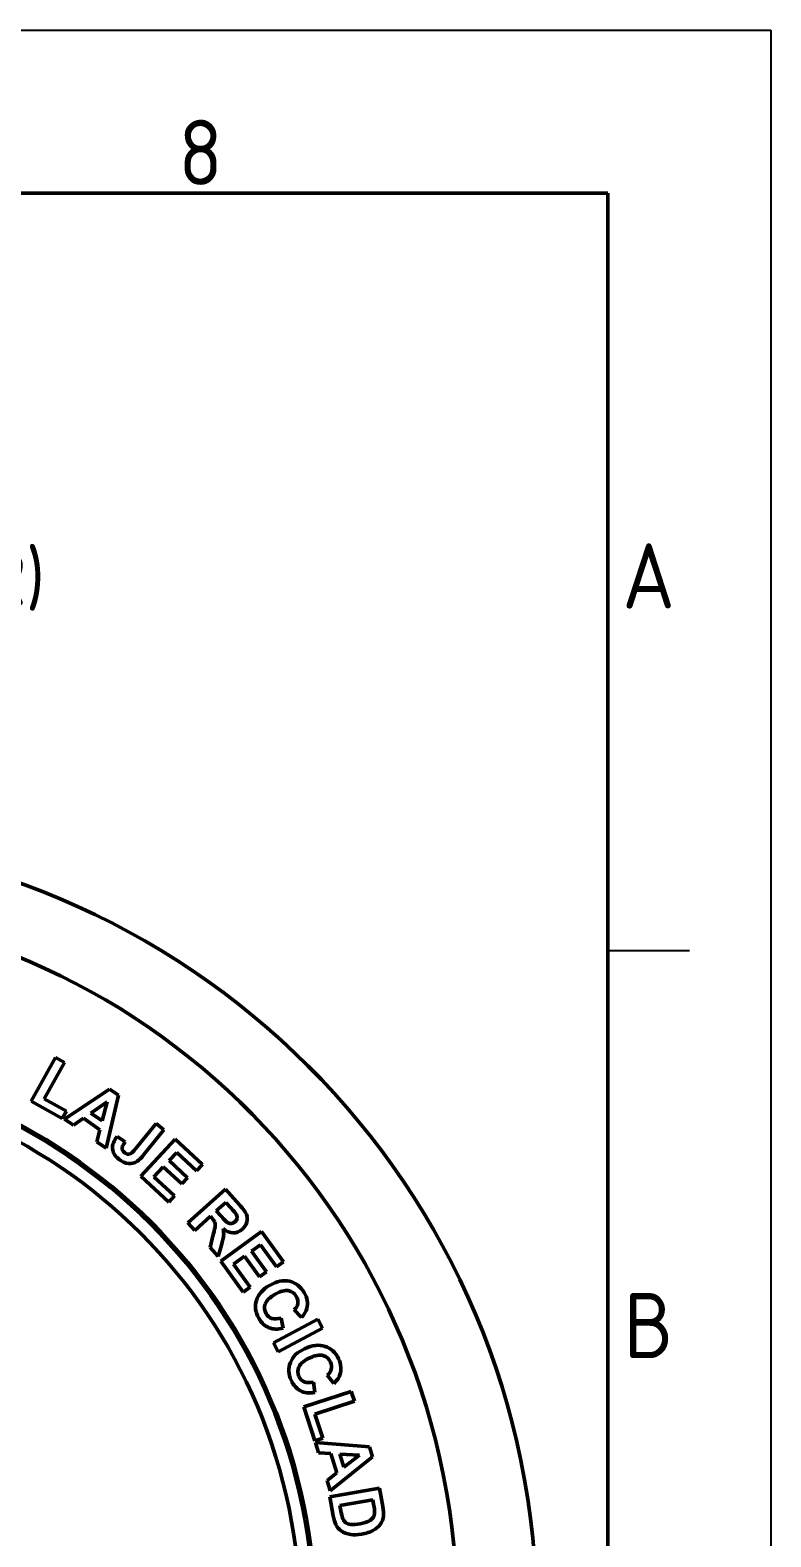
# Model space of a CAD drawing. Extents: x 0 to 616, y 0 to 436.
# Drawn here: x 549.7 to 616.4, y 300.2 to 435.9 of the extents above; entities that cross this region are included whole.
import ezdxf
from ezdxf.enums import TextEntityAlignment as Align

# ---------------------------------------------------------------- set-up
doc = ezdxf.new("R2010")
doc.units = 0
doc.header["$LTSCALE"] = 1.5
doc.layers.get('0').update_dxf_attribs({"linetype": 'CONTINUOUS'})
doc.layers.add('AM_0', color=7, linetype='CONTINUOUS', lineweight=50)
doc.layers.add('AM_BOR', color=7, linetype='CONTINUOUS', lineweight=50)
doc.styles.add('ACISOTS', font='isocp.shx', dxfattribs={"height": 1})
doc.styles.get("Standard").update_dxf_attribs({"font": 'ISOCP.SHX'})

# ---------------------------------------------------------------- blocks, each defined once
blk = doc.blocks.new('A3 ZTL')
for p, q in [((401.174, 280.822), (19.569, 280.822)), ((401.174, 9.785), (401.174, 280.822))]:
    blk.add_line(p, q)
at = {"layer": 'AM_BOR', "color": 135, "lineweight": 25}
for p, q in [((0, 290.607), (410.959, 290.607)), ((410.959, 290.607), (410.959, 0)), ((406.067, 235.323), (401.174, 235.323))]:
    blk.add_line(p, q, dxfattribs=at)
at = {"layer": 'AM_BOR', "color": 135, "lineweight": 25, "style": 'ACISOTS'}
for s, p in [('8', (376.712, 283.268)), ('A', (403.62, 257.828)), ('B', (403.62, 212.818))]:
    blk.add_text(s, height=3.914, dxfattribs=at).set_placement(p, align=Align.MIDDLE)

msp = doc.modelspace()

# ---------------------------------------------------------------- linework, layer by layer
at = {"layer": 'AM_0'}
msp.add_ellipse((525.057, 292.885), major_axis=(70.3, 0), ratio=0.9999679, dxfattribs=at)
for major_axis, ratio, start_param, end_param in [((0, 64.175), 0.9841721, -1.5707963, 4.712389), ((-48.97, 0), 0.9999679, 3.1415927, 9.424778)]:
    msp.add_ellipse((525.057, 292.885), major_axis=major_axis, ratio=ratio, start_param=start_param, end_param=end_param, dxfattribs=at)
at = {"layer": 'AM_0', "color": 7, "lineweight": 70}
msp.add_open_spline([(525.057, 343.156), (552.817, 343.156), (575.33, 320.644), (575.33, 292.885), (575.33, 292.885), (575.33, 265.125), (552.817, 242.614), (525.057, 242.614), (525.057, 242.614), (497.297, 242.614), (474.784, 265.125), (474.784, 292.885), (474.784, 292.885), (474.784, 320.644), (497.297, 343.156), (525.057, 343.156)], degree=3, knots=[0, 0, 0, 0, 0.25, 0.25, 0.25, 0.375, 0.5, 0.5, 0.5, 0.625, 0.75, 0.75, 0.75, 0.875, 1, 1, 1, 1], dxfattribs=at)
at = {"layer": 'AM_0', "color": 7}
for points in [[(549.818, 339.424), (549.818, 339.424), (552, 343.359), (552, 343.359)], [(552.801, 342.915), (552.801, 342.915), (550.99, 339.649), (550.99, 339.649)], [(552, 343.359), (552, 343.359), (552.801, 342.915), (552.801, 342.915)], [(552.611, 337.876), (552.611, 337.876), (549.818, 339.424), (549.818, 339.424)], [(550.99, 339.649), (550.99, 339.649), (552.982, 338.545), (552.982, 338.545)], [(552.821, 337.822), (552.821, 337.822), (556.87, 340.524), (556.87, 340.524)], [(556.651, 339.386), (556.651, 339.386), (555.184, 338.358), (555.184, 338.358)], [(556.197, 337.648), (556.197, 337.648), (556.651, 339.386), (556.651, 339.386)], [(557.664, 339.969), (557.664, 339.969), (556.55, 335.211), (556.55, 335.211)], [(556.87, 340.524), (556.87, 340.524), (557.664, 339.969), (557.664, 339.969)], [(552.982, 338.545), (552.982, 338.545), (552.611, 337.876), (552.611, 337.876)], [(555.184, 338.358), (555.184, 338.358), (556.197, 337.648), (556.197, 337.648)], [(553.617, 337.265), (553.617, 337.265), (552.821, 337.822), (552.821, 337.822)], [(554.515, 337.895), (554.515, 337.895), (553.617, 337.265), (553.617, 337.265)], [(556, 336.854), (556, 336.854), (554.515, 337.895), (554.515, 337.895)], [(555.733, 335.783), (555.733, 335.783), (556, 336.854), (556, 336.854)], [(559.215, 335.152), (559.215, 335.152), (561.059, 337.429), (561.059, 337.429)], [(561.769, 336.854), (561.769, 336.854), (559.961, 334.622), (559.961, 334.622)], [(561.059, 337.429), (561.059, 337.429), (561.769, 336.854), (561.769, 336.854)], [(556.55, 335.211), (556.55, 335.211), (555.733, 335.783), (555.733, 335.783)], [(557.129, 335.158), (557.1, 335.504), (557.236, 335.867), (557.54, 336.245)], [(557.54, 336.245), (557.54, 336.245), (558.273, 335.779), (558.273, 335.779)], [(558.015, 335.278), (557.99, 335.089), (558.056, 334.931), (558.213, 334.804)], [(558.273, 335.779), (558.118, 335.57), (558.032, 335.403), (558.015, 335.278)], [(559.675, 332.691), (559.675, 332.691), (562.769, 336.009), (562.769, 336.009)], [(562.769, 336.009), (562.769, 336.009), (565.228, 333.715), (565.228, 333.715)], [(557.696, 334.215), (557.348, 334.497), (557.159, 334.811), (557.129, 335.158)], [(558.564, 333.821), (558.281, 333.844), (557.993, 333.975), (557.696, 334.215)], [(558.213, 334.804), (558.371, 334.676), (558.52, 334.63), (558.66, 334.668)], [(559.339, 334.012), (559.104, 333.862), (558.846, 333.798), (558.564, 333.821)], [(558.66, 334.668), (558.798, 334.705), (558.983, 334.866), (559.215, 335.152)], [(559.961, 334.622), (559.725, 334.331), (559.517, 334.127), (559.339, 334.012)], [(562.915, 334.822), (562.915, 334.822), (562.229, 334.087), (562.229, 334.087)], [(562.229, 334.087), (562.229, 334.087), (563.895, 332.534), (563.895, 332.534)], [(564.705, 333.153), (564.705, 333.153), (562.915, 334.822), (562.915, 334.822)], [(562.198, 330.339), (562.198, 330.339), (559.675, 332.691), (559.675, 332.691)], [(561.709, 333.529), (561.709, 333.529), (560.867, 332.626), (560.867, 332.626)], [(560.867, 332.626), (560.867, 332.626), (562.72, 330.898), (562.72, 330.898)], [(563.374, 331.976), (563.374, 331.976), (561.709, 333.529), (561.709, 333.529)], [(563.895, 332.534), (563.895, 332.534), (563.374, 331.976), (563.374, 331.976)], [(565.228, 333.715), (565.228, 333.715), (564.705, 333.153), (564.705, 333.153)], [(563.925, 328.479), (563.925, 328.479), (567.296, 331.514), (567.296, 331.514)], [(567.296, 331.514), (567.296, 331.514), (568.586, 330.081), (568.586, 330.081)], [(562.72, 330.898), (562.72, 330.898), (562.198, 330.339), (562.198, 330.339)], [(567.338, 330.319), (567.338, 330.319), (566.484, 329.549), (566.484, 329.549)], [(567.816, 329.788), (567.816, 329.788), (567.338, 330.319), (567.338, 330.319)], [(568.586, 330.081), (568.911, 329.721), (569.115, 329.432), (569.202, 329.214)], [(564.538, 327.798), (564.538, 327.798), (563.925, 328.479), (563.925, 328.479)], [(565.945, 329.065), (565.945, 329.065), (564.538, 327.798), (564.538, 327.798)], [(566.069, 328.927), (566.069, 328.927), (565.945, 329.065), (565.945, 329.065)], [(566.34, 328.55), (566.3, 328.645), (566.21, 328.77), (566.069, 328.927)], [(566.384, 328.219), (566.394, 328.345), (566.379, 328.455), (566.34, 328.55)], [(566.484, 329.549), (566.484, 329.549), (566.937, 329.046), (566.937, 329.046)], [(566.937, 329.046), (567.231, 328.72), (567.428, 328.528), (567.529, 328.471)], [(567.529, 328.471), (567.629, 328.415), (567.734, 328.394), (567.843, 328.409)], [(568.253, 329.282), (568.21, 329.343), (568.065, 329.512), (567.816, 329.788)], [(567.843, 328.409), (567.952, 328.424), (568.057, 328.476), (568.158, 328.567)], [(568.158, 328.567), (568.272, 328.67), (568.336, 328.782), (568.351, 328.906)], [(568.351, 328.906), (568.366, 329.029), (568.333, 329.154), (568.253, 329.282)], [(569.233, 328.531), (569.166, 328.293), (569.033, 328.085), (568.833, 327.906)], [(569.202, 329.214), (569.288, 328.996), (569.299, 328.768), (569.233, 328.531)], [(565.921, 326.261), (565.921, 326.261), (566.212, 327.414), (566.212, 327.414)], [(566.212, 327.414), (566.316, 327.825), (566.374, 328.093), (566.384, 328.219)], [(566.878, 325.028), (566.878, 325.028), (570.548, 327.694), (570.548, 327.694)], [(567.139, 327.331), (567.123, 327.143), (567.056, 326.85), (566.941, 326.452)], [(568.006, 327.564), (567.708, 327.565), (567.403, 327.694), (567.094, 327.951)], [(567.094, 327.951), (567.14, 327.726), (567.156, 327.52), (567.139, 327.331)], [(568.833, 327.906), (568.581, 327.678), (568.304, 327.564), (568.006, 327.564)], [(570.548, 327.694), (570.548, 327.694), (572.524, 324.974), (572.524, 324.974)], [(566.654, 325.448), (566.654, 325.448), (565.921, 326.261), (565.921, 326.261)], [(566.941, 326.452), (566.941, 326.452), (566.654, 325.448), (566.654, 325.448)], [(570.465, 326.502), (570.465, 326.502), (569.651, 325.911), (569.651, 325.911)], [(569.651, 325.911), (569.651, 325.911), (570.99, 324.069), (570.99, 324.069)], [(571.903, 324.522), (571.903, 324.522), (570.465, 326.502), (570.465, 326.502)], [(568.905, 322.237), (568.905, 322.237), (566.878, 325.028), (566.878, 325.028)], [(569.033, 325.462), (569.033, 325.462), (568.035, 324.737), (568.035, 324.737)], [(568.035, 324.737), (568.035, 324.737), (569.524, 322.687), (569.524, 322.687)], [(570.372, 323.62), (570.372, 323.62), (569.033, 325.462), (569.033, 325.462)], [(572.524, 324.974), (572.524, 324.974), (571.903, 324.522), (571.903, 324.522)], [(570.99, 324.069), (570.99, 324.069), (570.372, 323.62), (570.372, 323.62)], [(571.265, 322.833), (571.919, 323.211), (572.524, 323.335), (573.081, 323.207)], [(573.081, 323.207), (573.637, 323.078), (574.075, 322.738), (574.393, 322.188)], [(569.524, 322.687), (569.524, 322.687), (568.905, 322.237), (568.905, 322.237)], [(570.094, 321.486), (570.257, 322.027), (570.647, 322.477), (571.265, 322.833)], [(571.796, 322.05), (571.3, 321.763), (570.997, 321.47), (570.89, 321.169)], [(572.969, 322.365), (572.655, 322.425), (572.265, 322.32), (571.796, 322.05)], [(573.691, 321.837), (573.524, 322.128), (573.282, 322.304), (572.969, 322.365)], [(573.825, 321.198), (573.858, 321.413), (573.813, 321.626), (573.691, 321.837)], [(574.393, 322.188), (574.67, 321.708), (574.753, 321.235), (574.642, 320.771)], [(570.302, 319.891), (570.001, 320.412), (569.932, 320.944), (570.094, 321.486)], [(570.89, 321.169), (570.782, 320.869), (570.811, 320.576), (570.975, 320.291)], [(573.51, 320.628), (573.688, 320.792), (573.793, 320.982), (573.825, 321.198)], [(574.151, 319.951), (574.151, 319.951), (573.51, 320.628), (573.51, 320.628)], [(574.642, 320.771), (574.578, 320.495), (574.414, 320.222), (574.151, 319.951)], [(571.217, 319.028), (570.851, 319.181), (570.546, 319.469), (570.302, 319.891)], [(570.975, 320.291), (571.097, 320.079), (571.269, 319.937), (571.491, 319.863)], [(572.512, 318.991), (572.015, 318.862), (571.584, 318.874), (571.217, 319.028)], [(571.491, 319.863), (571.712, 319.788), (571.986, 319.801), (572.312, 319.9)], [(571.621, 317.668), (571.621, 317.668), (575.626, 319.798), (575.626, 319.798)], [(576.056, 318.989), (576.056, 318.989), (572.051, 316.86), (572.051, 316.86)], [(572.312, 319.9), (572.312, 319.9), (572.512, 318.991), (572.512, 318.991)], [(575.626, 319.798), (575.626, 319.798), (576.056, 318.989), (576.056, 318.989)], [(572.051, 316.86), (572.051, 316.86), (571.621, 317.668), (571.621, 317.668)], [(573.153, 315.895), (573.362, 316.42), (573.79, 316.834), (574.436, 317.136)], [(574.898, 316.309), (574.378, 316.067), (574.051, 315.801), (573.918, 315.511)], [(574.436, 317.136), (575.121, 317.455), (575.735, 317.526), (576.278, 317.349)], [(576.093, 316.52), (575.786, 316.608), (575.388, 316.538), (574.898, 316.309)], [(576.767, 315.931), (576.625, 316.236), (576.4, 316.433), (576.093, 316.52)], [(576.278, 317.349), (576.821, 317.172), (577.227, 316.796), (577.496, 316.22)], [(573.221, 314.289), (572.967, 314.834), (572.944, 315.37), (573.153, 315.895)], [(573.918, 315.511), (573.784, 315.221), (573.787, 314.927), (573.927, 314.628)], [(576.481, 314.743), (576.672, 314.891), (576.793, 315.071), (576.844, 315.283)], [(576.844, 315.283), (576.896, 315.495), (576.87, 315.711), (576.767, 315.931)], [(577.496, 316.22), (577.73, 315.718), (577.773, 315.24), (577.621, 314.787)], [(574.057, 313.349), (573.706, 313.533), (573.427, 313.847), (573.221, 314.289)], [(573.927, 314.628), (574.03, 314.407), (574.188, 314.25), (574.403, 314.157)], [(574.403, 314.157), (574.617, 314.063), (574.891, 314.052), (575.224, 314.122)], [(575.224, 314.122), (575.224, 314.122), (575.344, 313.2), (575.344, 313.2)], [(577.06, 314.013), (577.06, 314.013), (576.481, 314.743), (576.481, 314.743)], [(577.621, 314.787), (577.534, 314.518), (577.346, 314.26), (577.06, 314.013)], [(575.344, 313.2), (574.838, 313.114), (574.409, 313.163), (574.057, 313.349)], [(574.356, 311.885), (574.356, 311.885), (578.635, 313.276), (578.635, 313.276)], [(578.918, 312.405), (578.918, 312.405), (575.366, 311.251), (575.366, 311.251)], [(578.635, 313.276), (578.635, 313.276), (578.918, 312.405), (578.918, 312.405)], [(575.343, 308.849), (575.343, 308.849), (574.356, 311.885), (574.356, 311.885)], [(575.366, 311.251), (575.366, 311.251), (576.07, 309.085), (576.07, 309.085)], [(576.07, 309.085), (576.07, 309.085), (575.343, 308.849), (575.343, 308.849)], [(575.699, 307.742), (575.699, 307.742), (575.415, 308.672), (575.415, 308.672)], [(575.415, 308.672), (575.415, 308.672), (580.27, 308.308), (580.27, 308.308)], [(580.27, 308.308), (580.27, 308.308), (580.553, 307.382), (580.553, 307.382)], [(576.794, 307.686), (576.794, 307.686), (575.699, 307.742), (575.699, 307.742)], [(580.553, 307.382), (580.553, 307.382), (576.746, 304.319), (576.746, 304.319)], [(577.325, 305.952), (577.325, 305.952), (576.794, 307.686), (576.794, 307.686)], [(579.396, 307.546), (579.396, 307.546), (577.607, 307.64), (577.607, 307.64)], [(577.607, 307.64), (577.607, 307.64), (577.969, 306.456), (577.969, 306.456)], [(577.969, 306.456), (577.969, 306.456), (579.396, 307.546), (579.396, 307.546)], [(576.455, 305.272), (576.455, 305.272), (577.325, 305.952), (577.325, 305.952)], [(576.746, 304.319), (576.746, 304.319), (576.455, 305.272), (576.455, 305.272)], [(576.713, 303.784), (576.713, 303.784), (581.18, 304.572), (581.18, 304.572)], [(581.18, 304.572), (581.18, 304.572), (581.471, 302.924), (581.471, 302.924)], [(577.012, 302.088), (577.012, 302.088), (576.713, 303.784), (576.713, 303.784)], [(580.583, 303.537), (580.583, 303.537), (577.625, 303.015), (577.625, 303.015)], [(577.625, 303.015), (577.625, 303.015), (577.743, 302.343), (577.743, 302.343)], [(580.654, 303.132), (580.654, 303.132), (580.583, 303.537), (580.583, 303.537)], [(580.742, 302.384), (580.749, 302.515), (580.719, 302.764), (580.654, 303.132)], [(581.471, 302.924), (581.536, 302.552), (581.558, 302.264), (581.535, 302.059)], [(577.247, 301.306), (577.149, 301.493), (577.071, 301.754), (577.012, 302.088)], [(577.743, 302.343), (577.788, 302.091), (577.833, 301.911), (577.882, 301.804)], [(577.882, 301.804), (577.944, 301.665), (578.027, 301.554), (578.132, 301.473)], [(578.132, 301.473), (578.236, 301.391), (578.394, 301.339), (578.605, 301.313)], [(578.605, 301.313), (578.815, 301.287), (579.094, 301.304), (579.44, 301.365)], [(579.44, 301.365), (579.785, 301.426), (580.044, 301.504), (580.218, 301.597)], [(580.218, 301.597), (580.392, 301.691), (580.522, 301.802), (580.606, 301.929)], [(581.242, 301.313), (581.078, 301.091), (580.862, 300.906), (580.595, 300.758)], [(580.606, 301.929), (580.69, 302.058), (580.735, 302.21), (580.742, 302.384)], [(581.535, 302.059), (581.505, 301.783), (581.407, 301.534), (581.242, 301.313)], [(577.716, 300.735), (577.535, 300.864), (577.379, 301.055), (577.247, 301.306)], [(578.589, 300.396), (578.244, 300.45), (577.953, 300.563), (577.716, 300.735)], [(579.563, 300.426), (579.196, 300.362), (578.871, 300.351), (578.589, 300.396)], [(580.595, 300.758), (580.326, 300.611), (579.983, 300.5), (579.563, 300.426)]]:
    msp.add_open_spline(points, degree=3, dxfattribs=at)

# ---------------------------------------------------------------- block references
at = {"layer": 'AM_0', "lineweight": 0, "xscale": 1.5, "yscale": 1.5, "zscale": 1.5}
msp.add_blockref('A3 ZTL', (0, 0), dxfattribs=at)

# ---------------------------------------------------------------- texts
at = {"layer": 'AM_0'}
msp.add_text('TOP VIEW (COVER)', height=5, dxfattribs=at).set_placement((499.084, 384.108))

doc.saveas('drawing.dxf')
